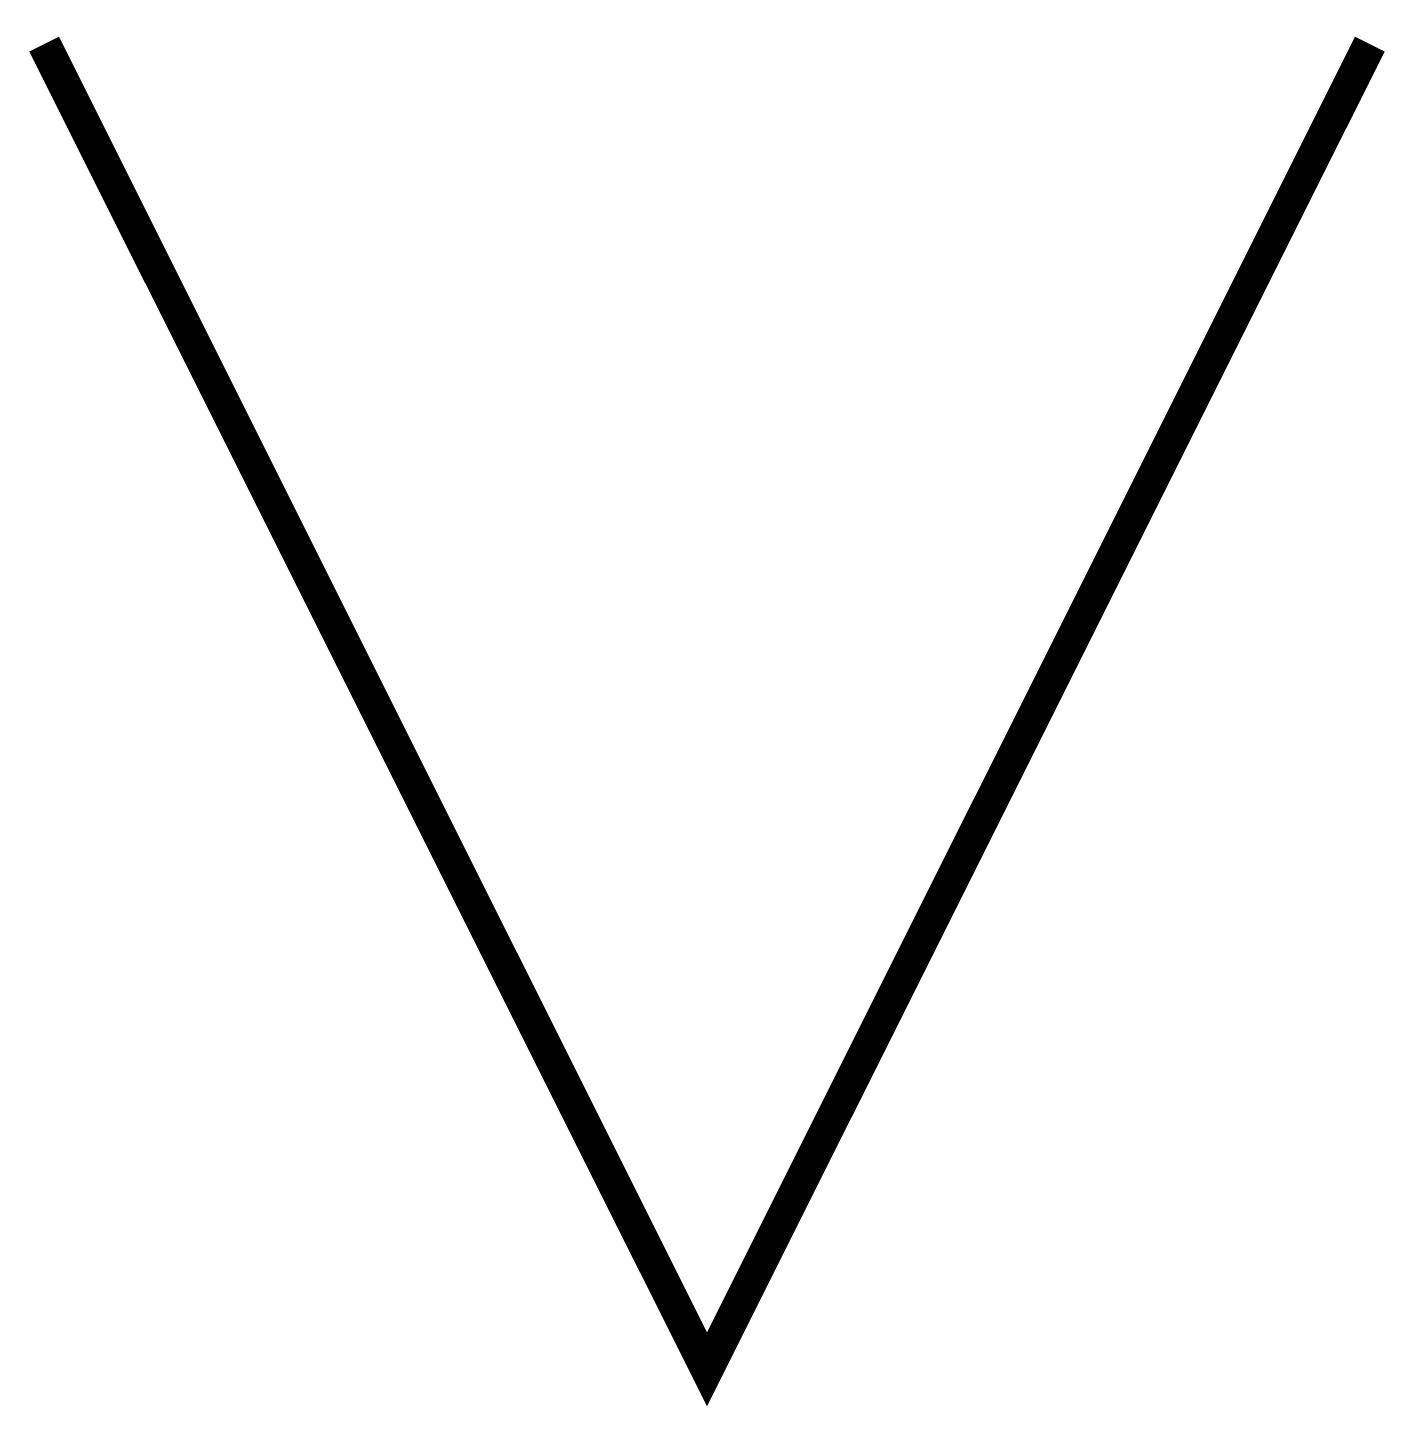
# Model space of a CAD drawing. Extents: x 0 to 3.08, y 0.01 to 3.13.
import ezdxf

# ---------------------------------------------------------------- set-up
doc = ezdxf.new("R2010")
doc.units = 0
doc.header["$MEASUREMENT"] = 0
doc.layers.get('0').update_dxf_attribs({"linetype": 'CONTINUOUS'})

msp = doc.modelspace()

# ---------------------------------------------------------------- linework, layer by layer
at = {"const_width": 0.075}
msp.add_lwpolyline([(0.0404, 3.0953), (1.5404, 0.0953), (3.0404, 3.0953)], dxfattribs=at)

doc.saveas('drawing.dxf')
